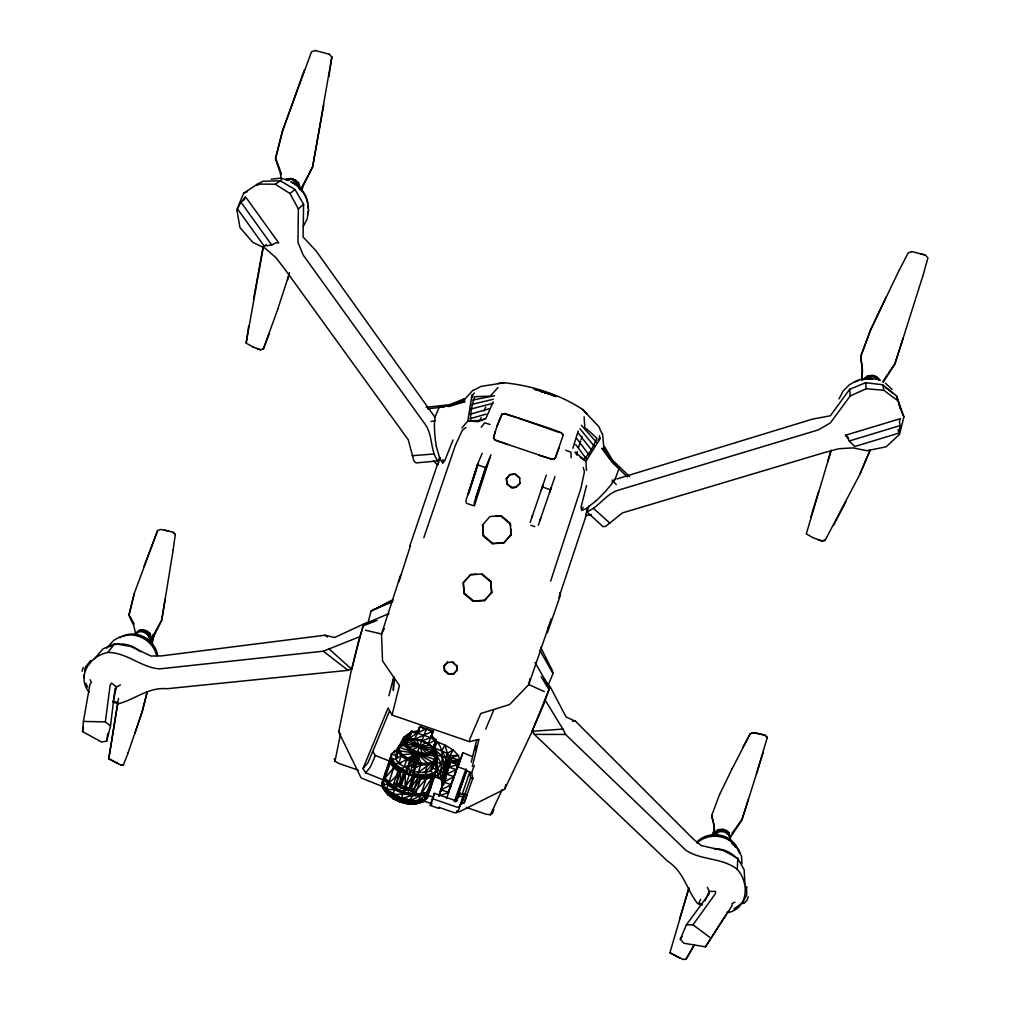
<?xml version="1.0" encoding="UTF-8"?>
<svg xmlns="http://www.w3.org/2000/svg" width="1010" height="1010" viewBox="0 0 1010 1010"><rect width="100%" height="100%" fill="white"/><g stroke="black" fill="none" stroke-linecap="round" stroke-linejoin="round"><path stroke-width="1.5" d="M742.741 747.577L750.165 733.866L753.321 732.768L756.881 733.348L765.037 735.318L767.284 737.502L765.037 735.318L760.858 734.081L753.334 732.654L750.165 733.752L732.25 768.572M437.772 460.939L416.057 462.908L413.923 460.977L408.255 439.779L285.439 270.036L275.945 257.613L265.138 248.296L252.816 242.337L239.925 227.54L236.832 209.638L243.751 193.162L257.55 184.047L275.301 184.224L290.022 193.541L298.367 208.956L297.963 242.299L303.164 255.025L425.324 424.553C433.063 435.411 430.02 450.308 437.772 460.939L439.691 457.644M416.208 802.571L424.187 801.233L427.394 797.673L427.407 794.92M406.411 771.69L403.811 772.94L398.129 786.588L396.905 782.674L398.622 768.787L400.452 771.501L403.811 772.94L406.235 771.716L398.622 768.787L393.647 784.088L404.391 789.365L416.221 791.865L421.41 776.639L418.153 777.599L409.088 775.099L406.386 772.89L406.411 771.69L413.04 753.725L419.314 755.884L415.173 768.383L414.58 767.108L416.234 765.201L419.011 757.475L414.466 759.267L411.373 758.245L408.469 766.072L409.694 765.428M730.407 840.282L730.457 837.732L728.614 833.263L724.422 830.422L719.246 830.233L714.853 832.682L712.391 835.737M393.635 677.849L393.357 690.499L394.228 677.142M727.97 912.686C748.334 908.192 749.647 883.245 737.313 869.395L737.78 858.323L723.488 850.584L701.293 845.572L693.403 839.158L575.523 721.279L566.143 717.049L550.475 687.292L543.847 678.897M861.833 379.369L862.275 368.486L860.722 356.341L870.658 329.715L886.187 296.99M713.199 836.078L719.196 831.571L719.246 830.233M861.997 380.543L862.464 370.051L860.646 356.681L870.67 329.778L899.127 270.263M413.065 757.348L411.777 756.818L408.747 764.961L409.429 774.077L413.519 774.998L414.58 776.652L411.007 788.141L411.07 791.057L414.289 788.671L421.41 776.639L413.57 774.241L414.138 775.832L418.153 777.599L414.289 788.671L416.221 791.865M730.23 839.032L728.526 834.588L724.347 831.748L724.422 830.422M435.196 753.372L434.767 750.392L433.164 752.084L435.411 759.078L435.903 766.552L437.166 757.828L434.767 750.392L433.606 750.885L434.818 747.615L436.61 753.182M439.009 795.665L450.801 760.959L451.003 757.778L447.417 753.346L434.666 748.019L436.976 741.757L432.078 736.012L431.144 738.499M728.526 834.588L728.614 833.263M434.742 762.626L436.585 765.138L436.131 771.93L432.949 775.364L420.539 778.331M438.933 795.779C440.663 790.35 444.16 784.328 440.549 778.899C439.539 766.287 446.673 752.437 436.976 741.757L444.905 745.052L453.086 749.9L458.388 755.493L459.626 760.101L457.492 766.047M744.925 884.369L744.168 869.825L737.78 858.323M508.055 444.627L495.291 440.07L493.587 437.949L496.781 426.624L502.008 414.024L505.114 413.582L549.554 428.316L561.106 432.633L563.239 434.856L555.538 457.378L554.667 458.755L552.028 459.398L495.203 440.171L493.473 438.05L495.014 431.737M682.987 959.361L685.904 959.374L694.16 945.145M120.455 684.906L116.428 686.952L115.001 688.858L110.507 725.887L106.744 741.037L101.518 742.009L82.53 731.593L83.413 721.443L89.94 684.351L91.43 682.457L90.041 679.743M472.327 766.438L478.992 739.307L469.562 741.706L469.789 739.194L480.785 713.502L509.52 704.576L528.798 684.54L549.011 625.48M414.605 751.983L417.13 753.422L421.082 763.194L418.418 772.309L413.936 771.211M436.257 446.142L439.969 459.045L442.721 462.933L443.074 459.512M679.667 957.947L669.883 952.683L682.975 959.5M729.119 832.732L730.041 838.767L729.119 832.732L726.405 830.371L722.743 829.147L718.299 829.664L713.906 832.833L714.007 833.629L718.299 830.094L722.693 829.664L726.48 831.23L729.157 833.831M436.648 757.664L436.939 754.899L434.666 748.019C438.062 754.584 445.309 756.793 449.45 762.247L449.475 764.81L438.883 796.082M434.805 764.709L435.411 759.078L436.724 759.04L435.903 766.552M436.749 757.374L437.052 754.571L434.464 751.806M436.345 765.327L437.166 757.828L432.558 749.508M461.923 427.937L467.807 420.981L472.049 394.556M431.522 752.488L426.952 753.296L426.296 755.228L422.357 753.119L416.739 739.421L408.722 740.065L406.891 741.87L406.348 746.264C411.209 753.435 421.511 756.768 429.742 754.318L431.522 752.488L432.002 748.082C427.116 740.343 416.827 738.903 408.394 738.929L411.588 731.114L436.257 739.598L431.75 752.134L435.196 757.197L435.449 760.909L432.924 768.357L430.31 771.148L425.223 772.536L418.418 772.309L432.381 762.146L434.856 759.533L434.628 756.01L431.75 752.134L433.315 747.501L428.24 743.84L421.738 740.936L414.782 739.206L419.882 726.506L433.113 731.051L430.664 737.755M110.507 725.887L105.356 721.885L110.166 685.007L111.605 683.114L116.428 686.952L113.234 701.268L117.64 702.796L118.599 698.503M120.998 765.201L123.498 764.785L121.099 765.088L108.752 758.838L117.779 702.657M108.752 758.838L117.614 704.071M444.211 784.189L442.014 782.333L444.097 765.037L447.417 753.346L444.905 745.052L441.976 750.569L446.319 758.775L445.966 766.565L442.127 786.336L451.142 760.012L458.78 762.55L446.584 798.632M106.744 741.037L107.754 733.462M173.152 549.882L175.311 534.479L173.051 532.194L164.542 530.199M391.792 756.528L390.1 758.194L389.709 761.149L375.291 755.48L372.816 751.389L389.456 711.116M414.87 755.215L413.04 753.725L400.25 787.699L405.136 786.967L414.289 788.671M152.75 636.919L151.45 643.711M472.579 397.624L472.996 394.62L474.321 392.978M153.002 636.54L153.331 634.293M253.131 346.998L246.112 343.135L263.421 246.503M246.2 343.084L248.763 325.536M301.851 191.483L302.558 186.85M299.755 189.867L298.291 183.517L295.097 180.335L290.779 178.593L285.994 179.477L291.145 178.467L295.463 180.02L298.783 183.05L300.488 189.59L312.645 166.902L331.823 56.913L329.209 54.25M328.906 76.495L331.899 56.901M393.711 677.129L388.901 695.751M308.732 209.638L307.267 218.69L303.164 226.657M165.11 599.284L161.701 620.127L151.841 640.416M169.566 572.115L161.701 620.291L151.626 638.598L150.806 639.393L149.417 634.305L146.614 631.667L142.89 630.126L138.825 630.657L135.214 634.394L139.09 630.328L143.294 629.735L147.056 630.985L149.998 633.422L151.626 638.598M169.478 572.203L173.24 549.793M409.959 761.717C410.439 760.568 416.625 762.702 416.663 764.027M323.73 105.154L312.608 166.814L301.662 189.085M263.206 246.516L253.472 299.339M425.008 797.483L424.187 801.233C409.353 808.151 389.595 801.536 382.298 786.777L382.55 781.285L384.368 785.035M427.167 791.12L424.97 798.948C413.911 803 399.973 800.046 391.224 792.509M845.522 435.234L847.807 437.052L849.208 441.004L854.763 446.521L898.786 433.138L900.175 425.563L899.392 421.435L900.402 418.658L845.522 435.234L848.185 438.769M84.752 670.829L85.484 666.916L90.862 660.578L90.218 661.323M82.53 731.593L83.376 727.074M529.934 678.606L528.798 684.54L544.276 691.597M358.386 770.188L338.716 763.408L334.992 761.212L340.572 733.765M434.351 761.389L432.924 768.357L432.772 765.87M383.207 786.765L361.138 777.952L338.691 731.96L351.328 670.299L362.931 625.96L363.865 624.18L388.926 613.625M439.312 794.832L449.475 764.81L451.003 757.778L458.388 755.493L450.043 755.619L440.549 778.899L444.312 781.046M413.57 774.241L418.153 777.599L408.697 790.615L405.136 786.967L401.159 784.922L403.811 772.94L409.088 775.099L412.547 775.011L418.468 759.116L417.117 758.75M151.866 642.019L152.523 639.115M152.156 644.077L153.949 634.621L152.914 635.694M84.878 671.675L85.433 669.239M351.77 669.504L358.209 642.335L363.865 624.18M505.833 784.644L504.722 789.163L459.31 811.825L456.457 810.98M455.775 801.877L466.835 770.15L455.674 801.296M713.363 834.008L714.158 830.649L713.805 823.453M471.253 762.222L476.745 739.724M134.418 593.173L129.103 614.888L134.191 624.003M400.238 745.456C401.614 737.098 409.416 731.379 417.66 731.051L416.675 733.525M399.228 770.276L395.743 767.663L390.1 758.194L385.126 773.433L385.151 778.053C393.471 791.335 412.408 797.458 427.142 792.534L430.336 789.012L432.204 781.412M474.978 750.291L476.089 745.809M612.035 462.327L603.765 448.49L604.283 446.344L612.514 460.131L629.684 476.632M504.722 789.163L531.727 732.326L549.604 687.924L535.073 662.446M147.069 692.216L142.183 711.633L134.772 733.664M616.933 478.917L812.116 419.226L830.346 415.779L849.675 389.279L865.633 382.702L882.689 384.772L896.425 395.743L903.925 416.877L899.519 434.351L886.161 446.799L866.795 450.725L853.21 447.897L838.843 448.705L823.617 452.796L622.577 512.865L605.583 526.374L602.983 526.69L586.835 511.792L589.196 505.757M147.207 692.128L142.271 711.52L128.131 752.753M451.495 784.278L450.409 787.472M287.56 279.947L289.491 272.548M367.905 623.183L371.049 611.138L392.726 600.003M289.201 274L277.927 308.618M587.58 508.169L585.636 515.517L591.418 514.608M669.87 952.821L688.921 888.093M470.66 777.851L462.012 802.281L465.206 793.544L462.176 794.138L469.814 772.132L470.66 777.851L472.895 778.028L464.095 803.026L467.276 794.289L464.044 794.807L459.007 793.014M493.776 809.149L492.627 813.378L490.368 814.805L486.025 814.211L466.304 807.419M756.503 773.786L767.284 737.502M922.622 276.765L927.938 257.828L925.299 255.088L911.904 251.566M496.718 426.889L502.008 414.024M501.882 414.466L505.114 413.582M408.697 790.615L413.305 774.064M435.929 762.07L437.166 757.828M82.062 671.259L83.199 667.408M404.391 789.365L405.136 786.967L413.052 776.172L412.547 775.011L416.789 763.434L415.476 767.284L409.429 774.077L406.386 772.89L408.747 764.961M688.87 888.219L679.515 919.188M831.104 450.372L806.308 533.911L813.328 537.863L821.61 540.83L825.119 540.337L821.61 540.918L817.696 539.479M578.187 430.967L572.872 448.301M810.891 516.931L818.618 491.504M416.865 734.295L419.882 726.506L423.619 728.601M409.669 762.588L408.469 766.072L410.06 761.111L408.722 765.593L415.059 767.777L419.314 755.884L415.779 755.96L416.133 754.899L405.136 786.967L405.288 773.496L405.679 772.297L406.386 772.89M463.009 797.105L458.237 811.043A3.396 2.79 20.4 0 1 454.147 812.595L438.984 807.369L438.643 808.328L430.298 805.45L434.401 793.342L456.608 801.006L458.426 795.526L463.009 797.105L460.295 805.336A3.409 2.803 20.4 0 1 456.192 806.889L432.533 798.733L434.401 793.342M458.679 797.445L460.055 792.964M827.632 461.822L831.154 450.308M577.253 451.647L576.95 455.156L575.334 452.379M426.106 730.015L426.498 728.778L432.722 732.288L430.55 738.323M416.373 764.898L415.173 768.383L418.405 757.992L412.282 755.884L412.32 755.177L409.997 761.515L410.805 759.04L410.325 761.086L411.853 766.767L416.537 763.232L417.521 761.363L416.713 763.825M763.244 752.248L741.984 819.893L730.142 837.732M400.743 574.69L381.515 633.977L382.55 660.957L399.417 685.525L392.057 715.042L469.562 741.706M409.606 546.612L437.671 463.83M440.297 795.552L448.743 792.421L441.016 789.845L451.382 784.694L443.655 782.131L448.364 760.442L447.417 753.346L453.086 749.9L450.043 755.619L447.367 770.971L447.203 768.471L451.003 757.778L459.626 760.101L457.429 766.363M922.597 276.715L894.999 363.928L883.157 382.361M393.647 784.088L396.905 782.674L400.452 771.501L406.235 771.716M586.57 485.482L581.015 507.247L581.672 510.34L585.825 508.8L596.279 500.708M458.06 764.57L458.78 762.55L450.435 762.159L439.034 795.526M748.246 799.731L741.87 819.691L736.101 827.556M467.769 495.165L476.139 469.12M468.678 493.65L478.184 464.095M586.229 515.302L558.858 597.68M903.117 338.009L894.835 363.802L888.623 372.867M398.849 581.81L410.502 545.615M489.964 457.669L474.296 505.985L474.384 502.159L484.472 470.9L490.91 454.74M457.618 765.883L458.401 763.484M540.161 519.872L540.691 518.244M393.963 786.209L390.201 784.492L383.042 784.48L383.03 779.834L384.633 774.922L384.659 779.543L383.042 784.48C390.466 796.713 407.207 803.581 421.019 799.604M399.758 769.986L394.329 765.946L390.794 760.846L391.451 754.066L394.822 750.758L398.584 749.786M578.452 447.758L580.699 440.878M427.394 797.673L427.672 796.852C417.408 809.275 399.354 800.652 387.701 794.655L382.298 786.777L382.55 781.285M397.132 756.023L391.451 754.066L390.794 760.846L401.576 768.572L407.232 771.135M394.102 752.955L394.822 750.758L397.397 752.235M416.082 756.099L417.13 753.422L402.283 754.735L395.731 759.23L395.655 755.518L398.117 748.044L401.993 744.774L406.853 743.562L410.59 734.447L405.969 744.08L400.856 745.367L398.117 748.044L398.205 751.73L395.731 759.23L398.66 763.383L408.179 769.229M429.831 790.502L424.97 798.948L428.164 795.4L429.831 790.502L426.637 794.024L424.553 792.812C411.777 798.544 399.43 787.901 386.54 789.656L388.156 784.707L384.659 779.543L383.03 779.834M388.105 780.806L388.661 783.204L393.698 767.865L390.163 762.765L390.1 758.194M404.088 767.234L401.576 768.572L394.329 765.946L395.062 763.711L390.731 756.288M382.298 786.777L386.047 791.12L388.092 790.906L388.572 789.441L386.54 789.656M396.374 765.744L395.743 767.663L393.698 767.865L385.151 778.053L390.163 762.765L392.574 763.106M432.002 748.082L406.98 744.345L406.348 746.264L406.891 741.87L432.166 750.569L429.742 754.318C421.827 752.437 411.676 752.412 406.98 744.345L406.891 741.87M408.091 741.984L408.722 740.065L430.386 752.399M396.501 783.911L395.125 788.103L391.577 784.012M430.651 747.324L433.315 747.501L429.957 745.329L408.987 747.11L408.343 749.041L406.98 744.345M394.342 793.809L392.221 796.865L393.155 798.809C403.268 801.258 414.378 804.301 424.465 800.4L422.407 799.188L418.254 802.243L409.694 802.899L400.276 802.066L394.519 798.052L393.155 798.809M429.957 745.329L426.346 742.729L412.61 749.761L411.979 751.692L408.987 747.11M411.524 757.172L410.439 760.252L411.777 756.818L412.787 758.144L411.499 757.677M550.652 581.091L580.939 488.221L584.437 471.809L583.262 467.466M396.69 795.35L401.399 798.405L403.508 792.294L409.239 792.597M404.48 789.151L403.558 791.941L401.197 790.413M426.952 753.296L412.181 739.206L408.394 738.929L417.256 733.058L426.498 728.778L416.675 753.801L412.61 749.761M422.357 753.119L421.713 755.038L417.319 751.869M457.113 767.537L458.78 762.55L457.618 765.946M581.154 439.501L582.126 436.572M423.809 537.711L455.358 445.41L462.403 430.235L465.913 427.495M405.06 802.697L407.939 803.909L409.694 802.899L409.946 799.2L410.464 800.589L420.425 795.842L426.637 794.024L418.759 800.778L420.425 795.842L424.553 792.812M413.57 791.348L412.635 794.138L408.318 792.471M530.162 522.435L543.09 484.598L541.309 489.749M554.957 476.569L550.526 489.762L542.256 486.946L546.347 475.129M547.862 628.712L551.233 618.65M433.505 750.051L435.184 742.918M425.311 775.718L424.667 777.637L426.081 779.038L432.305 777.283L435.487 773.837L430.336 789.012M411.928 803.43L414.946 804.048L417.976 803.064L416.852 800.829C405.742 803.266 392.069 799.024 384.747 790.249M415.047 793.279L420.93 794.34L426.081 779.038L430.222 776.084L432.305 777.283L427.142 792.534L424.086 792.698M424.149 771.64L427.483 774.885L426.738 777.107L418.43 776.867L433.694 773.155L436.875 769.721L436.585 765.138L433.593 764.709M549.554 492.552L551.296 487.388L538.33 525.225M455.863 771.312L458.098 764.709L450.435 762.159M482.212 453.275L477.339 464.802L465.951 500.518L466.266 503.245L472.958 505.518M429.894 775.503L432.949 775.364L433.694 773.155L429.793 770.908M436.585 765.138L436.131 771.93L436.875 769.721L432.621 768.256M442.127 786.336L447.203 768.471L444.097 765.037L436.219 761.805L437.835 769.431L437.772 776.248L440.549 778.899M439.287 794.807L451.142 760.012L455.977 762.323M438.643 808.328L439.009 807.28M453.591 778.079L456.457 769.67L448.756 767.108L439.779 793.267M454.26 801.612L466.014 768.812M452.354 781.753L454.096 776.703L446.369 774.127L456.457 769.67L455.422 772.637M456.697 768.774L458.098 764.709L448.756 767.108M458.161 766.539L462.946 752.627L471.847 756.452M430.298 805.45L432.457 799.087M449.475 764.81L451.142 760.012M269.38 333.287L263.345 349.031L278.015 308.568M559.06 447.834L555.551 457.467L553.442 459.512L539.087 455.295M547.42 632.715L560.386 595.281L559.894 592.769M453.023 439.956L444.728 460.762L442.721 462.933M447.948 792.964L450.397 785.919M472.743 778.596L471.695 772.802L474.271 765.403M531.992 517.082L532.56 515.466M450.915 784.467L457.858 765.896M456.394 801.246L458.426 795.526M315.284 50.5L311.547 51.725L282.472 130.946L275.414 158.646L280.325 172.988L281.335 179.944M304.464 69.703L282.573 130.921L275.667 158.381L280.123 170.147M549.604 687.924L543.165 705.864L531.929 731.442M143.95 566.522L157.648 530.528L134.317 593.274L128.838 615.254L133.762 625.543L135.618 633.775M427.331 754.937L434.628 756.01L435.196 757.197L431.75 752.134L435.853 740.835M436.257 756.755L437.052 754.571M436.257 739.598L432.734 749.231L436.257 739.598L428.24 743.84L433.113 731.051L414.782 739.206L421.7 740.646L426.346 742.729M561.106 432.633L563.239 434.856M712.025 835.573L714.6 829.172M712.441 835.598L714.512 830.586M491.655 592.668L490.809 581.28L482.073 573.945L470.508 574.905L463.161 582.922L464.183 593.766L472.945 601.139L484.32 600.672L491.655 592.668L490.809 581.28M432.065 754.091L435.487 744.181L431.75 752.134M458.212 765.378L462.946 752.627M245.468 196.698L244.445 199.45L240.898 202.076L237.489 208.906L264.102 246.049L271.74 245.039L275.68 242.918L278.722 242.918L246.364 197.947M405.73 745.595L409.593 735.267L406.853 743.562L401.993 744.774L399.392 747.312L399.493 750.809L402.283 754.735L411.348 760.265M397.65 750.253L399.708 744.925L406.058 740.507L408.684 739.926M483.424 536.196L482.616 524.682L483.424 536.196L492.198 543.595L503.624 543.09L511.047 534.947L510.77 528.937M719.612 794.352L711.595 815.739L713.855 825.183L713.906 832.833M412.547 775.011L415.476 767.284M453.541 674.137L457.113 669.983L453.541 674.137L448.49 674.289L444.589 671.057L444.034 666.246L447.544 662.03L444.034 666.246M484.32 600.672L491.845 592.163M442.014 782.333L444.589 775.516L441.092 771.16L435.222 768.572M748.284 896.728L746.844 900.503L743.827 903.66M431.055 738.158L432.053 734.371M456.861 670.653L456.659 665.161L457 668.772M503.624 543.09L511.237 534.467M511.047 534.947L510.29 523.407L501.478 515.933L495.733 516.211M404 790.792L403.558 791.941L406.841 788.911M400.73 800.892L400.276 802.066L401.361 798.721L407.08 799.036M123.409 764.898L128.232 752.652M447.291 662.686L452.695 661.828L454.677 663.494M448.49 674.289L453.793 673.468M485.709 729.043L493.802 709.904M472.945 601.139L484.522 600.155M516.135 487.249C526.109 476.101 515.214 491.466 511.022 487.388L507.033 484.144L506.351 478.917L509.81 474.485L514.077 474.182M421.738 740.936L430.601 737.653L432.722 732.288M444.589 671.057L444.299 665.577M417.281 733.765L419.503 727.743L417.319 733.5L418.86 729.826L418.165 730.735M492.198 543.595L503.801 542.597M476.606 467.668L478.147 463.88M482.414 525.162L489.989 516.476L501.478 515.933M433.366 460.686L437.406 464.941L440.272 457.921M407.118 740.532L408.002 738.373L402.068 742.514L399.909 746.137M511.022 487.388L516.274 486.896M412.181 739.206L407.825 740.646L411.588 731.114L414.226 732.704M398.899 747.526L400.957 742.527M506.351 478.917L509.671 474.839L515.504 474.081L519.784 477.881L519.822 483.5M547.635 686.51L552.975 673.556L552.495 670.855L540.615 647.271M382.74 779.644L365.658 772.827L363.019 768.496L388.08 708.023L392.057 715.042M401.172 744.673L402.068 742.514L399.947 746.504M464.183 593.766L463.375 582.416L470.71 574.4L476.392 574.172M507.033 484.144L506.502 478.563M859.851 474.258L870.027 450.258M484.03 411.032L485.734 407.03M375.291 755.48L370.392 767.007L365.658 772.827M725.799 915.06L705.46 946.837L683.871 943.252L680.286 939.212L686.434 924.781L709.146 893.787L709.298 891.426L707.404 887.31M870.14 450.271L859.864 474.346L825.119 540.337M372.816 751.389L367.88 762.903L363.019 768.496M485.797 418.658L493.132 402.03M479.586 421.246L481.227 417.521M407.825 740.646L410.59 734.447L405.969 744.08M427.142 792.534L435.487 773.837M409.517 787.813L414.58 776.652L413.519 774.998M701.71 904.569L698.819 903.331L700.662 899.317M704.993 900.806L709.298 891.426L715.522 891.375L715.383 893.736L692.986 924.806L686.434 924.781M430.803 738.247L432.065 735.507M581.672 510.34L583.111 507.285M490.368 814.805L502.286 789.479M385.126 773.433L390.163 762.765L395.743 767.663L399.606 769.115M719.612 794.479L732.25 768.458M418.607 753.927L434.856 759.533L430.31 771.148L435.449 760.909L434.628 756.01M399.064 747.425L404.48 736.618L399.089 747.589M744.9 898.458L746.693 894.885L746.516 886.578L746.668 887.601M743.145 901.892L744.307 899.607M338.691 731.96L339.019 731.328M833.603 525.314L845.812 501.717M899.14 270.314L908.242 252.803L911.929 251.616M384.33 628.624L381.515 633.977L365.62 630.265M838.994 398.899L843.312 390.769L850.003 384.191M694.148 945.284L685.904 959.374M437.406 464.941L438.668 462.769M448.402 406.626L463.262 400.667L464.423 398.748L449.627 404.682L426.144 407.308M705.46 946.837L732.01 905.831L732.111 903.445L734.952 902.17M94.511 658.722L102.969 648.912L114.787 643.761L130.568 646.387L151.008 656.045L161.272 655.919L324.98 635.214L334.588 637.512L364.762 623.549L373.548 621.339M597.92 440.272L599.599 437.696L599.587 435.613M399.392 747.312L417.13 753.422L407.371 758.472L404.013 767.335L409.416 764.835M406.26 743.789L408.722 740.065M882.904 381.439L887.739 374.154M149.417 634.305L149.998 633.422M420.93 794.34L432.305 777.283M395.655 755.518L399.493 750.809L417.13 753.422M600.42 438.226L585.926 461.216L586.457 470.357M432.949 775.364L436.875 769.721M731.897 833.477L735.255 828.73M680.286 939.212L682.103 936.649M242.892 200.283L244.609 197.897M85.724 668.027L87.39 665.767M898.281 401.084L883.826 390.302L866.277 388.724L850.193 395.945L830.359 422.9L818.416 429.881L618.12 490.254C605.545 494.218 598.93 507.26 586.835 511.792M427.672 796.852L424.187 801.233L414.946 804.048M114.787 643.761L107.716 652.485C89.537 655.957 76.091 676.511 89.234 692.279M481.164 427.23L484.712 422.862L490.065 424.452M399.745 746.882L395.87 751.377L399.708 744.925L403.886 742.931M91.456 660.843L88.236 664.643M414.706 791.815L412.635 794.138L412.105 792.749M416.776 789.492L426.081 779.038L419.163 778.824M498.018 387.524L490.292 396.135L474.826 396.665C472.137 404.202 470.054 413.077 470.698 421.145L478.601 421.675M106.656 648.117L113.802 640.315L120.278 636.59M473.071 390.062L464.903 399.127L464.284 401.993L451.419 405.654L439.312 406.992L435.171 416.663L434.477 422.395A24.682 4.368 83.9 0 0 436.282 446.079M134.797 634.381L139.468 630.682L144.342 630.783L148.596 633.636L150.831 638.232L151.21 642.183M436.055 771.261L441.016 763.383L433.341 748.561M138.496 631.704L143.357 631.793L144.342 630.783M402.801 743.65L408.002 738.373M150.2 643.193L149.707 639.191L147.599 634.646L148.596 633.636M401.286 745.898L406.058 740.507L408.734 740.33M175.311 534.479L172.963 532.27M388.661 783.204L397.889 774.822M864.333 379.129L867.426 376.326L872.577 375.556L876.983 377.323L880.026 380.467L876.743 376.806L872.539 375.291L867.337 376.073L863.058 379.646M298.367 208.956L303.606 204.285L294.983 189.451L280.351 180.815L263.042 181.244L257.55 184.047M398.508 785.212L395.125 788.103L396.476 787.358L394.62 789.605L392.978 794.554L416.877 793.368M580.245 457.454L583.616 459.601C589.499 453.869 593.867 445.726 596.847 438.188L586.886 429.124L584.891 428.316L584.096 416.802M290.022 193.541L294.983 189.451M743.019 902.448L733.917 908.962M415.198 732.982L417.66 731.051M257.02 185.524L259.431 183.807M371.049 611.138L392.915 600.041M612.111 481.719L615.443 479.371M401.412 746.125L406.184 742.804L405.565 741.693L399.202 746.125L396.135 751.288L399.708 744.925L400.717 745.759M135.63 633.308L139.468 630.682M275.301 184.224L280.351 180.815M420.21 802.495L423.809 800.084M864.989 379.47L868.815 376.932L874.862 376.894L879.659 380.252L874.66 376.187L868.6 376.212L863.348 379.545M264.102 246.049L266.286 244.698M414.693 768.345L420.93 764.785L432.381 762.146L432.835 763.661L425.223 772.536L427.546 763.434L418.165 754.419M433.694 773.155L426.738 777.107L422.306 776.299M427.142 776.248L424.667 777.637L420.21 777.511M473.816 390.188L480.861 386.426L504.179 382.752C531.31 385.517 559.742 394.304 582.454 409.378L598.753 426.523L602.099 433.833M443.655 782.131L454.096 776.703M401.399 798.405L421.435 793.191M107.716 652.485C126.768 652.271 140.857 667.496 159.555 668.885L323.314 651.197L359.472 636.805M480.962 420.615L485.103 418.746L481.353 420.375M414.138 775.832L417.597 776.74L418.986 776.109M112.59 702.064L118.549 703.73C135.201 699.375 148.621 686.901 166.978 688.732L348.033 670.337L351.328 668.91L328.805 648.66M372.425 610.166L392.549 601.846M243.751 193.162L247.374 191.673M362.931 625.96L377.159 620.367M292.534 179.111L285.969 179.591L292.534 179.111L297.432 182.494L299.894 188.176M459.878 804.452L463.388 803.101M291.663 179.452L296.549 182.835L297.432 182.494M157.56 530.603L160.83 529.455L168.784 531.033M726.973 912.333L729.094 911.676M849.208 441.004L900.175 425.563M400.25 787.699L400.452 771.501L405.679 772.297M470.18 414.201L489.004 408.835M470.029 418.708L486.189 414.1M419.314 755.884L415.299 757.033L413.04 753.725M263.421 348.968L260.428 349.801L256.982 348.526M471.178 408.949L492.956 403.306M471.544 404.454L493.309 399.278M472.579 400.061L494.572 395.743M431.03 421.435L435.525 420.602M427.596 408.848L444.261 406.916M497.93 383.472L504.179 382.752M387.701 794.655L389.759 794.428M271.236 179.187L280.111 178.227L288.986 180.197M450.801 760.959L459.626 760.101M395.062 763.711L400.945 763.156M481.669 420.312L467.807 420.981M407.939 803.909L417.976 803.064M412.156 455.712L434.06 453.982M737.313 869.395C722.226 857.389 701.508 860.684 685.727 850.155L565.549 734.447L562.873 729.094L532.687 731.253L534.341 734.384L667.774 861.353C683.593 871.352 686.787 889.671 697.506 903.521L701.849 905.301M417.597 776.74L421.41 776.639M443.314 778.824L446.092 778.76M412.13 774.645L427.483 774.885M534.341 734.384L565.549 734.447M83.413 721.443L105.356 721.885M601.644 448.427L603.765 448.49M416.511 763.042L427.546 763.434M719.196 831.571L724.347 831.748M572.468 721.178L575.523 721.279M408.394 738.929L416.739 739.421M409.454 800.665L400.919 799.882L385.782 791.954L386.047 791.12L382.575 785.944L382.272 782.119M468.425 420.905L470.698 421.145M867.779 378.157L877.109 379.305M387.07 779.884L384.659 779.543L395.97 788.861L403.508 792.294M391.514 758.624L396.046 759.28M542.799 391.855L540.097 390.971M400.844 770.794L406.98 771.867M410.994 760.795L406.5 759.81L401.147 755.859L398.205 751.73L402.283 754.735M443.314 777.473L446.092 778.079M542.105 391.703L541.246 391.501L552.079 394.771L544.428 392.499M315.208 50.513L329.285 54.237M399.985 789.82L395.97 788.861L388.156 784.707C396.93 792.459 408.76 796.41 420.425 795.842L419.011 794.428M413.103 773.155L419.175 774.632L418.064 771.804M416.827 762.159L421.082 763.194M414.959 763.32L420.93 764.785L427.748 765.024L432.835 763.661L435.449 760.909L434.856 759.533M399.19 796.587L393.849 795.287L386.047 791.12L392.499 796.031L401.361 798.721M113.12 701.584L117.64 702.796M920.501 253.725L925.324 255.139M542.471 391.88L548.392 393.496L534.151 389.229L538.216 390.289M504.987 414.037L516.779 417.66M518.269 418.127L559.502 432.545M423.076 800.905L432.053 803.771M436.939 754.899L442.481 756.755L444.097 765.037L437.772 776.248L434.502 774.556M477.339 464.802L485.583 467.617M530.742 525.263L534.77 526.627M698.819 903.331L701.71 904.329M898.054 429.831L900.137 430.563M427.912 795.299L433.732 797.357M434.426 776.766L440.196 778.798M457.681 766.792L464.448 769.216M466.633 770.996L471.695 772.802M253.055 347.061L260.517 349.75M565.751 450.233L570.978 452.24L571.105 457.858M404.72 798.367L410.464 800.589L412.13 795.64L411.6 794.251M585.926 461.216L575.094 452.126M407.371 758.472L401.147 755.859L398.66 763.383L406.5 759.81L410.679 761.692M398.622 768.787L404.694 772.587M118.195 763.686L108.84 758.725M382.575 785.944L388.092 790.906L391.842 792.648M401.159 784.922L396.905 782.674M398.937 770.63L393.698 767.865L398.028 771.11M401.993 744.774L412.08 750.544M418.392 754.154L432.381 762.146M430.601 737.653L434.54 740.04M583.616 459.601L585.497 460.775M143.357 631.793L147.599 634.646M463.262 400.667L464.966 401.904M324.98 635.214L327.442 636.994M692.986 924.806L710.876 938.176M323.314 651.197L348.033 670.337M507.184 483.79L511.161 487.035M400.225 746.958L399.202 746.125L406.058 740.507L406.676 741.605M444.854 670.4L448.756 673.619M481.871 574.438L490.62 581.785M452.43 662.484L456.406 665.817M464.398 593.261L473.147 600.622M483.626 535.704L492.4 543.102M501.288 516.413L510.113 523.887M613.07 463.262L627.298 476.859M515.365 474.435L519.645 478.235M593.489 508.358L609.939 523.193M885.48 383.194L892.07 389.405M582.454 409.378L586.886 413.721M612.161 479.99L616.277 484.56M581.406 425.286L596.342 442.178M579.98 428.77L594.246 446.218M578.427 433.252L591.443 449.892M576.975 438.782L588.767 454.588M575.687 444.564L586.734 459.361M240.898 202.076L271.74 245.039M434.628 416.814L316.105 250.96L303.076 236.959L303.606 204.285M387.853 781.033L390.201 784.492M385.757 787.434L388.092 790.906M545.539 700.688L562.873 729.094M541.07 676.612L549.112 689.881M539.832 650.238L552.975 673.556M602.149 448.92L610.217 459.714L619.092 468.211L615.544 478.109L612.376 483.007A24.732 3.56 -46.4 0 1 596.317 500.632M433.164 752.084L436.724 759.04L434.313 751.591M399.493 750.809L398.117 748.044L398.256 750.43M85.774 683.227L87.63 687.078M400.819 769.847L401.45 771.16M901.412 411.461L903.925 416.877M738.626 849.486L741.567 856.505L741.946 863.903M296.549 182.835L298.859 188.479M896.425 395.743L900.958 410.035M334.222 758.75L334.992 761.212M868.6 376.212L868.815 376.932M874.66 376.187L874.862 376.894M711.697 815.322L713.464 822.102M280.679 171.624L281.386 174.591M393.774 763.56L394.329 765.946M83.779 675.097L84.386 677.71M898.332 430.954L898.786 433.138M882.689 384.772L883.826 390.302M865.633 382.702L866.277 388.724M602.629 434.136L603.677 446.357M510.29 523.407L510.53 526.172M849.675 389.279L850.193 395.945M745.91 886.426L745.999 888.156M463.11 795.728L463.224 798.683M292.294 182.621A27.977 26.184 61.2 0 1 303.038 192.291M303.821 193.516A27.977 26.184 61.2 0 1 306.346 198.856M306.8 200.232A27.977 26.184 61.2 0 1 307.507 203.06M307.924 205.964A27.977 26.184 61.2 0 1 308.063 208.843M704.235 837.744A22.384 19.758 6.2 0 1 708.073 836.28M710.788 835.674A22.384 19.758 6.2 0 1 723.286 836.81M728.26 839.26A22.384 19.758 6.2 0 1 732.414 842.706M697.582 841.33A24 21.172 6.2 0 1 720.963 835.434A24 21.172 6.2 0 1 738.55 850.938M713.956 848.653A27.106 23.836 6.4 0 1 736.492 858.159M696.9 843.085A24.909 21.967 6.2 0 1 721.165 836.974A24.909 21.967 6.2 0 1 739.421 853.059M731.581 843.123A24.063 21.223 6.2 0 1 735.507 847.289M119.811 637.891A23.798 20.945 35.4 0 1 142.789 636.401A23.798 20.945 35.4 0 1 157.573 655.351M290.665 181.724A26.954 25.225 61.3 0 1 308.353 208.123M308.189 210.875A26.954 25.225 61.3 0 1 307.76 213.615M854.536 382.171A28.166 26.525 -20.5 0 1 858.626 380.442M867.312 378.876A28.166 26.525 -20.5 0 1 870.241 378.939M850.938 384.015A27.131 25.566 -20.6 0 1 872.501 379.015M898.9 403.684A30.704 28.899 -19.9 0 1 899.948 408.116M885.328 387.726A30.704 28.899 -19.9 0 1 892.701 393.307M109.396 646.716A26.879 23.571 35.3 0 1 112.186 645.466M115.165 644.595A26.879 23.571 35.3 0 1 140.289 651.639M122.652 636.351A24.694 21.728 35.4 0 1 156.638 655.692M136.211 635.151A22.195 19.543 35.4 0 1 138.888 635.707M140.201 636.098A22.195 19.543 35.4 0 1 144.051 637.752M146.425 639.191A22.195 19.543 35.4 0 1 154.555 648.483M141.362 636.414A19.266 16.892 38.7 0 1 154.669 648.748M720.433 835.977A19.48 17.221 9.5 0 1 723.072 836.659M724.334 837.101A19.48 17.221 9.5 0 1 729.043 839.689M484.825 470.483L475.925 497.943L486.845 465.408L484.825 470.483M418.228 759.482L417.155 762.563L418.228 759.482M412.282 755.884L411.373 758.245L413.342 762.399L417.521 760.366L414.466 759.267L412.282 755.884M410.35 732.578L407.838 738.777L401.93 742.842L410.35 732.578M556.27 396.539L551.144 394.872L556.27 396.539"/></g></svg>
